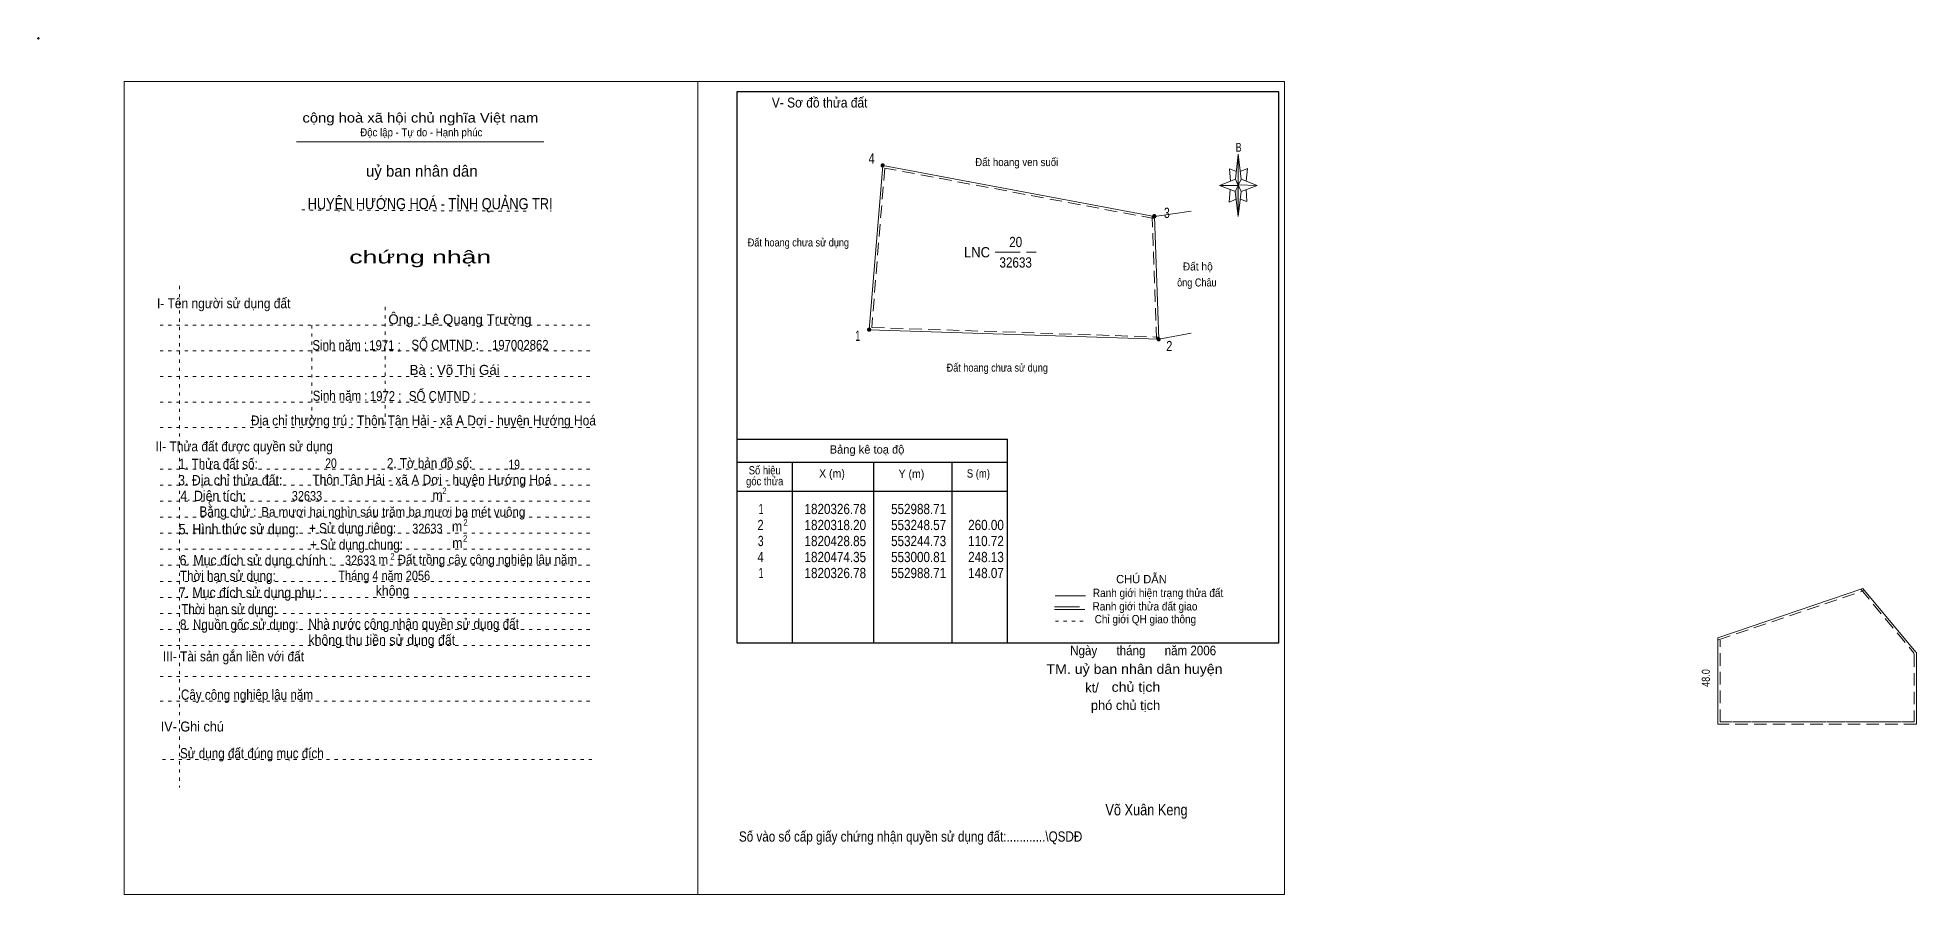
# Model space of a CAD drawing. Header units: centimetres. Extents: x -1.6 to 57.1, y -1.3 to 25.5.
import ezdxf
from ezdxf.enums import TextEntityAlignment as Align

# ---------------------------------------------------------------- set-up
doc = ezdxf.new("R2010")
doc.units = ezdxf.units.CM
doc.header["$LTSCALE"] = 0.13
for name, pattern in [('DOTTED', [1.5, 0.3, -1.2]), ('LONG_DASHED', [7.5, 6, -1.5]), ('MEDIUM_DASHED', [4.5, 3, -1.5])]:
    doc.linetypes.add(name, pattern=pattern)
for name, color, linetype, lineweight in [('1', 7, 'DOTTED', 13), ('10', 7, 'Continuous', 13), ('2', 7, 'Continuous', 25), ('3', 7, 'Continuous', 13), ('30', 7, 'Continuous', 13), ('32', 7, 'LONG_DASHED', 13), ('33', 7, 'LONG_DASHED', 13), ('35', 7, 'Continuous', 13)]:
    doc.layers.add(name, color=color, linetype=linetype, lineweight=lineweight)

msp = doc.modelspace()

# ---------------------------------------------------------------- hatches: boundary and pattern name
at = {"layer": '30'}
msp.add_hatch(color=256, dxfattribs=at).paths.add_polyline_path([(35.91, 20.87), (35.91, 19.91), (35.81, 20.69)])
at = {"layer": '32'}
for points in [[(24.8559, 21.5018, 1), (24.7559, 21.5018, 1)], [(33.3388, 19.9194, 1), (33.2388, 19.9194, 1)], [(24.4351, 16.3697, 1), (24.3351, 16.3697, 1)], [(33.4723, 16.0714, 1), (33.3723, 16.0714, 1)]]:
    msp.add_hatch(color=256, dxfattribs=at).paths.add_polyline_path(points)

# ---------------------------------------------------------------- linework, layer by layer
at = {"layer": '1', "linetype": 'Continuous'}
msp.add_line((6.51, 22.24), (14.23, 22.24), dxfattribs=at)
at = {"layer": '1'}
for p, q in [((6.67, 20.11), (13.82, 20.07)), ((2.86, 17.74), (2.86, 2.07)), ((9.28, 17.08), (9.28, 13.31)), ((2.25, 16.51), (15.75, 16.51)), ((6.99, 16.51), (6.99, 13.31)), ((2.25, 15.71), (15.75, 15.71)), ((2.25, 14.91), (15.75, 14.91)), ((2.25, 14.11), (15.75, 14.11)), ((2.25, 13.31), (15.75, 13.31)), ((2.25, 12.01), (15.75, 12.01)), ((2.25, 11.51), (15.75, 11.51)), ((2.25, 11.01), (15.75, 11.01)), ((2.25, 10.51), (15.75, 10.51)), ((2.25, 10.01), (15.75, 10.01)), ((2.25, 9.51), (15.75, 9.51)), ((2.25, 9.01), (15.75, 9.01)), ((2.25, 8.51), (15.75, 8.51)), ((2.25, 8.01), (15.75, 8.01)), ((2.25, 7.51), (15.75, 7.51)), ((2.25, 7.01), (15.75, 7.01)), ((2.25, 6.51), (15.75, 6.51)), ((2.25, 5.54), (15.75, 5.54)), ((2.25, 4.77), (15.75, 4.77)), ((2.32, 2.94), (15.82, 2.94))]:
    msp.add_line(p, q, dxfattribs=at)
at = {"layer": '10'}
for p, q in [((33.29, 19.91), (34.44, 20.07)), ((34.44, 16.26), (33.43, 16.07)), ((50.88, 6.75), (55.41, 8.29)), ((57.06, 6.3), (55.41, 8.29)), ((50.88, 4.05), (50.88, 6.75)), ((57.08, 4.05), (57.08, 6.3))]:
    msp.add_line(p, q, dxfattribs=at)
at = {"layer": '10', "linetype": 'MEDIUM_DASHED'}
for p, q in [((33.36, 16.07), (33.22, 19.91)), ((50.9, 6.68), (55.43, 8.22)), ((55.36, 8.25), (57.01, 6.26)), ((50.95, 4.12), (50.95, 6.67)), ((57.01, 6.23), (57.01, 4.12)), ((57.08, 4.05), (50.88, 4.05))]:
    msp.add_line(p, q, dxfattribs=at)
at = {"layer": '10'}
msp.add_lwpolyline([(33.29, 19.91), (24.81, 21.5), (24.39, 16.37), (33.43, 16.07)], close=True, dxfattribs=at)
at = {"layer": '10', "linetype": 'MEDIUM_DASHED'}
for points in [[(33.28, 19.84), (24.87, 21.42), (24.47, 16.44), (33.43, 16.14)], [(50.95, 4.12), (57.01, 4.12), (50.95, 4.12)]]:
    msp.add_lwpolyline(points, dxfattribs=at)
at = {"layer": '10'}
msp.add_circle((-1.55, 25.47), 0.025, dxfattribs=at)
at = {"layer": '2'}
for p, q in [((20.25, 12.95), (28.7, 12.95)), ((28.7, 6.59), (28.7, 12.95)), ((20.25, 12.23), (28.7, 12.23)), ((21.99, 6.59), (21.99, 12.23)), ((24.53, 10.89), (24.53, 12.23)), ((26.97, 12.23), (26.97, 6.59)), ((20.25, 11.33), (28.7, 11.33))]:
    msp.add_line(p, q, dxfattribs=at)
msp.add_lwpolyline([(37.18, 23.8), (20.25, 23.8), (20.25, 6.59), (37.18, 6.59)], close=True, dxfattribs=at)
msp.add_lwpolyline([(24.53, 6.59), (24.53, 10.39), (24.53, 10.89)], dxfattribs=at)
at = {"layer": '3'}
msp.add_line((19.04, 24.12), (19.04, -1.27), dxfattribs=at)
for points in [[(19.04, 24.12), (1.13, 24.12), (1.13, -1.27), (19.04, -1.27)], [(19.04, -1.27), (37.35, -1.27), (37.35, 24.12), (19.04, 24.12)]]:
    msp.add_lwpolyline(points, dxfattribs=at)
at = {"layer": '30'}
for p, q in [((35.82, 21.07), (35.91, 21.85)), ((35.82, 20.69), (35.32, 20.87)), ((36, 20.69), (35.91, 19.91)), ((36, 21.07), (36.5, 20.87)), ((36.16, 20.75), (36.18, 20.37)), ((36.18, 20.37), (35.97, 20.45))]:
    msp.add_line(p, q, dxfattribs=at)
for points in [[(35.91, 21.85), (36, 21.07), (35.91, 20.87)], [(35.91, 20.87), (35.32, 20.87), (35.82, 21.07), (36, 20.69), (36.5, 20.87), (35.91, 20.89)], [(35.91, 20.87), (35.91, 19.91), (35.81, 20.69)]]:
    msp.add_lwpolyline(points, close=True, dxfattribs=at)
for points in [[(35.85, 21.31), (35.64, 21.39), (35.67, 21.01)], [(35.97, 21.31), (36.2, 21.41), (36.16, 21.01)], [(35.91, 20.87), (35.82, 21.07), (35.32, 20.87)], [(35.66, 20.75), (35.62, 20.35), (35.84, 20.45)], [(35.91, 20.87), (36, 20.69), (36.5, 20.87)]]:
    msp.add_lwpolyline(points, dxfattribs=at)
at = {"layer": '32'}
for centre in [(24.8059, 21.5018), (33.2888, 19.9194), (24.3851, 16.3697), (33.4223, 16.0714)]:
    msp.add_circle(centre, 0.05, dxfattribs=at)
at = {"layer": '33'}
msp.add_line((28.32, 18.79), (29.6, 18.79), dxfattribs=at)
at = {"layer": '35', "linetype": 'LONG_DASHED'}
msp.add_line((30.17, 7.71), (31.12, 7.71), dxfattribs=at)
at = {"layer": '35'}
for p, q in [((30.17, 7.63), (31.12, 7.63)), ((30.19, 8.06), (31.14, 8.06))]:
    msp.add_line(p, q, dxfattribs=at)
at = {"layer": '35', "linetype": 'DOTTED'}
msp.add_line((30.2, 7.27), (31.19, 7.27), dxfattribs=at)

# ---------------------------------------------------------------- texts
at = {"layer": '1'}
for s, height, width, p in [('V- Sơ đồ thửa đất', 0.31, 0.9, (22.84, 23.31)), ('cộng hoà xã hội chủ nghĩa Việt nam', 0.3, 1.15, (10.375, 22.84)), ('Độc lập - Tự do - Hạnh phúc', 0.25, 0.9, (10.405, 22.41)), ('chứng nhận', 0.4, 1.55, (10.37, 18.44)), ('I- Tên người sử dụng đất', 0.31, 0.9, (4.235, 17.04)), ('II- Thửa đất được quyền sử dụng', 0.31, 0.9, (4.875, 12.57)), ('III- Tài sản gắn liền với đất', 0.31, 0.9, (4.54, 6.01)), ('IV- Ghi chú', 0.31, 0.95, (3.255, 3.82))]:
    msp.add_text(s, height=height, dxfattribs=dict(at, width=width)).set_placement(p, align=Align.CENTER)
msp.add_text('uỷ ban nhân dân', height=0.35, dxfattribs=at).set_placement((10.42, 21.15), align=Align.CENTER)
at = {"layer": '10'}
for s, height, width, p in [('Đất hoang ven suối ', 0.25, 0.9, (29.035, 21.48)), ('Đất hoang chưa sử dụng ', 0.25, 0.85, (22.215, 18.97)), ('Sinh năm :', 0.3149, 0.85, (7.86, 15.73)), ('1971 ;', 0.31, 0.85, (9.27, 15.73)), ('SỐ CMTND :', 0.3149, 0.85, (11.15, 15.74)), ('197002862', 0.31, 0.85, (13.495, 15.74)), ('Đất hoang chưa sử dụng ', 0.25, 0.85, (28.425, 15.06)), ('Sinh năm :', 0.3149, 0.85, (7.87, 14.15)), ('1972 ;', 0.31, 0.85, (9.29, 14.14)), ('SỐ CMTND :', 0.3149, 0.85, (11.07, 14.14)), ('Địa chỉ thường trú : Thôn Tân Hải - xã A Dơi - huyện Hướng Hoá', 0.31, 0.9, (10.47, 13.38)), ('20', 0.3, 0.8, (7.585, 12.05)), (' Thôn Tân Hải - xã A Dơi - huyện Hướng Hoá', 0.31, 0.9, (10.68, 11.53)), ('19', 0.3, 0.8, (13.305, 12.01)), ('32633', 0.3, 0.85, (6.835, 11.03)), ('Ba mươi hai nghìn sáu trăm ba mươi ba mét vuông ', 0.3, 0.9, (9.58, 10.53)), ('32633', 0.3, 0.85, (10.595, 10.01)), ('Tháng 4 năm 2056 ', 0.3, 0.85, (9.295, 8.54)), ('32633', 0.3, 0.85, (8.495, 9.02)), ('m   Đất trồng cây công nghiệp lâu năm ', 0.3, 0.9, (12.215, 9.04)), ('Ngày      tháng      năm 2006', 0.3, 0.9, (32.94, 6.2)), ('TM. uỷ ban nhân dân huyện', 0.3, 1.1, (32.67, 5.62)), ('chủ tịch', 0.3, 1.1, (32.715, 5.06)), ('Võ Xuân Keng ', 0.35, 0.85, (33.1, 1.2))]:
    msp.add_text(s, height=height, dxfattribs=dict(at, width=width)).set_placement(p, align=Align.CENTER)
for s, width, p in [('  Đất hộ', 0.95, (34, 18.22)), ('ông Châu', 0.85, (34, 17.72))]:
    msp.add_text(s, height=0.25, dxfattribs=dict(at, width=width)).set_placement(p)
for s, height, p in [('Ông : Lê Quang Trường', 0.31, (11.61, 16.54)), ('Bà : Võ Thị Gái', 0.31, (11.445, 14.96)), ('kt/ ', 0.3, (31.4, 5.04)), ('phó chủ tịch ', 0.3, (32.445, 4.49))]:
    msp.add_text(s, height=height, dxfattribs=at).set_placement(p, align=Align.CENTER)
at = {"layer": '10', "width": 0.85}
msp.add_text('48.0', height=0.25, rotation=90, dxfattribs=at).set_placement((50.63, 5.49), align=Align.CENTER)
at = {"layer": '2'}
for s, height, width, p in [('HUYỆN HƯỚNG HOÁ - TỈNH QUẢNG TRỊ', 0.35, 0.85, (10.68, 20.13)), ('3. Địa chỉ thửa đất:', 0.32, 0.9, (4.44, 11.51)), ('góc thửa', 0.2591, 0.85, (21.125, 11.51)), ('Số hiệu', 0.2591, 0.85, (21.125, 11.85)), ('X (m)', 0.2591, 0.95, (23.225, 11.75)), ('Y (m)', 0.2591, 0.95, (25.705, 11.74)), ('S (m)', 0.2591, 0.85, (27.795, 11.75)), ('Số vào sổ cấp giấy chứng nhận quyền sử dụng đất:............\\QSDĐ', 0.32, 0.85, (25.68, 0.38))]:
    msp.add_text(s, height=height, dxfattribs=dict(at, width=width)).set_placement(p, align=Align.CENTER)
for s, height, width, p in [('1. Thửa đất số:', 0.32, 0.85, (2.83, 12.02)), ('2. Tờ bản đồ số:', 0.32, 0.85, (9.33, 12.04)), ('4. Diện tích:', 0.32, 0.9, (2.88, 11.02)), ('m', 0.32, 0.9, (10.75, 11.04)), ('2', 0.2, 0.8, (11.06, 11.24)), ('Bằng chử :', 0.32, 0.85, (3.48, 10.53)), ('5. Hình thức sử dụng:', 0.32, 0.9, (2.83, 9.98)), ('+ Sử dụng riêng:', 0.32, 0.85, (6.9, 10.01)), ('m', 0.32, 0.9, (11.36, 10.07)), ('2', 0.2, 0.8, (11.72, 10.25)), ('+ Sử dụng chung:', 0.32, 0.85, (6.93, 9.5)), ('2', 0.2, 0.8, (9.44, 9.19)), ('m', 0.32, 0.9, (11.37, 9.55)), ('2', 0.2, 0.8, (11.71, 9.75)), ('Thời hạn sử dụng: ', 0.32, 0.85, (2.87, 8.52)), ('6. Mục đích sử dụng chính : ', 0.32, 0.9, (2.86, 9.01)), ('7. Mục đích sử dụng phụ : ', 0.32, 0.9, (2.83, 8)), ('không', 0.32, 0.9, (8.98, 8.06)), ('Thời hạn sử dụng: ', 0.32, 0.85, (2.91, 7.48)), ('8. Nguồn gốc sử dụng: ', 0.32, 0.85, (2.87, 7)), ('Nhà nước công nhận quyền sử dụng đất  ', 0.32, 0.85, (6.88, 7.02)), ('không thu tiền sử dụng đất', 0.32, 0.9, (6.88, 6.52)), ('Cây công nghiệp lâu năm', 0.32, 0.85, (2.9, 4.81)), ('Sử dụng đất đúng mục đích', 0.32, 0.85, (2.87, 2.98))]:
    msp.add_text(s, height=height, dxfattribs=dict(at, width=width)).set_placement(p)
msp.add_text('Bảng kê toạ độ', height=0.2591, dxfattribs=at).set_placement((24.32, 12.5), align=Align.CENTER)
at = {"layer": '30', "width": 0.75}
msp.add_text('B', height=0.2756, dxfattribs=at).set_placement((35.92, 21.93), align=Align.CENTER)
at = {"layer": '30'}
for s, width, p in [('1', 0.65, (21.09, 10.61)), ('1820326.78', 0.85, (24.29, 10.61)), ('552988.71', 0.85, (26.79, 10.61)), ('552988.71', 0.85, (26.79, 10.61)), ('2', 0.8, (21.09, 10.11)), ('1820318.20', 0.85, (24.29, 10.11)), ('553248.57', 0.85, (26.79, 10.11)), ('260.00', 0.85, (28.59, 10.11)), ('4', 0.8, (21.09, 9.11)), ('3', 0.75, (21.09, 9.61)), ('1820428.85', 0.85, (24.29, 9.61)), ('1820474.35', 0.85, (24.29, 9.11)), ('553244.73', 0.85, (26.79, 9.61)), ('553000.81', 0.85, (26.79, 9.11)), ('248.13', 0.85, (28.59, 9.11)), ('110.72', 0.85, (28.59, 9.61)), ('1', 0.65, (21.09, 8.61)), ('1820326.78', 0.85, (24.29, 8.61)), ('552988.71', 0.85, (26.79, 8.61)), ('148.07', 0.85, (28.59, 8.61))]:
    msp.add_text(s, height=0.32, dxfattribs=dict(at, width=width)).set_placement(p, align=Align.RIGHT)
at = {"layer": '32'}
for s, width, p in [('4', 0.8, (24.465, 21.56)), ('3', 0.75, (33.68, 19.86)), ('1', 0.65, (24.03, 16.02)), ('2', 0.8, (33.755, 15.7))]:
    msp.add_text(s, height=0.32, dxfattribs=dict(at, width=width)).set_placement(p, align=Align.CENTER)
at = {"layer": '33', "width": 0.95}
msp.add_text('LNC', height=0.32, dxfattribs=at).set_placement((28.16, 18.63), align=Align.RIGHT)
at = {"layer": '33', "width": 0.85}
for s, p in [('20', (28.96, 18.95)), ('32633', (28.96, 18.31))]:
    msp.add_text(s, height=0.32, dxfattribs=at).set_placement(p, align=Align.CENTER)
at = {"layer": '35', "width": 0.9}
for s, p in [('Ranh giới hiện trạng thửa đất', (33.405, 8.02)), ('Ranh giới thửa đất giao ', (33.04, 7.6)), ('Chỉ giới QH giao thông', (33.01, 7.2))]:
    msp.add_text(s, height=0.2591, dxfattribs=at).set_placement(p, align=Align.CENTER)
at = {"layer": '35'}
msp.add_text('CHÚ DẪN', height=0.2591, dxfattribs=at).set_placement((32.885, 8.45), align=Align.CENTER)

doc.saveas('drawing.dxf')
